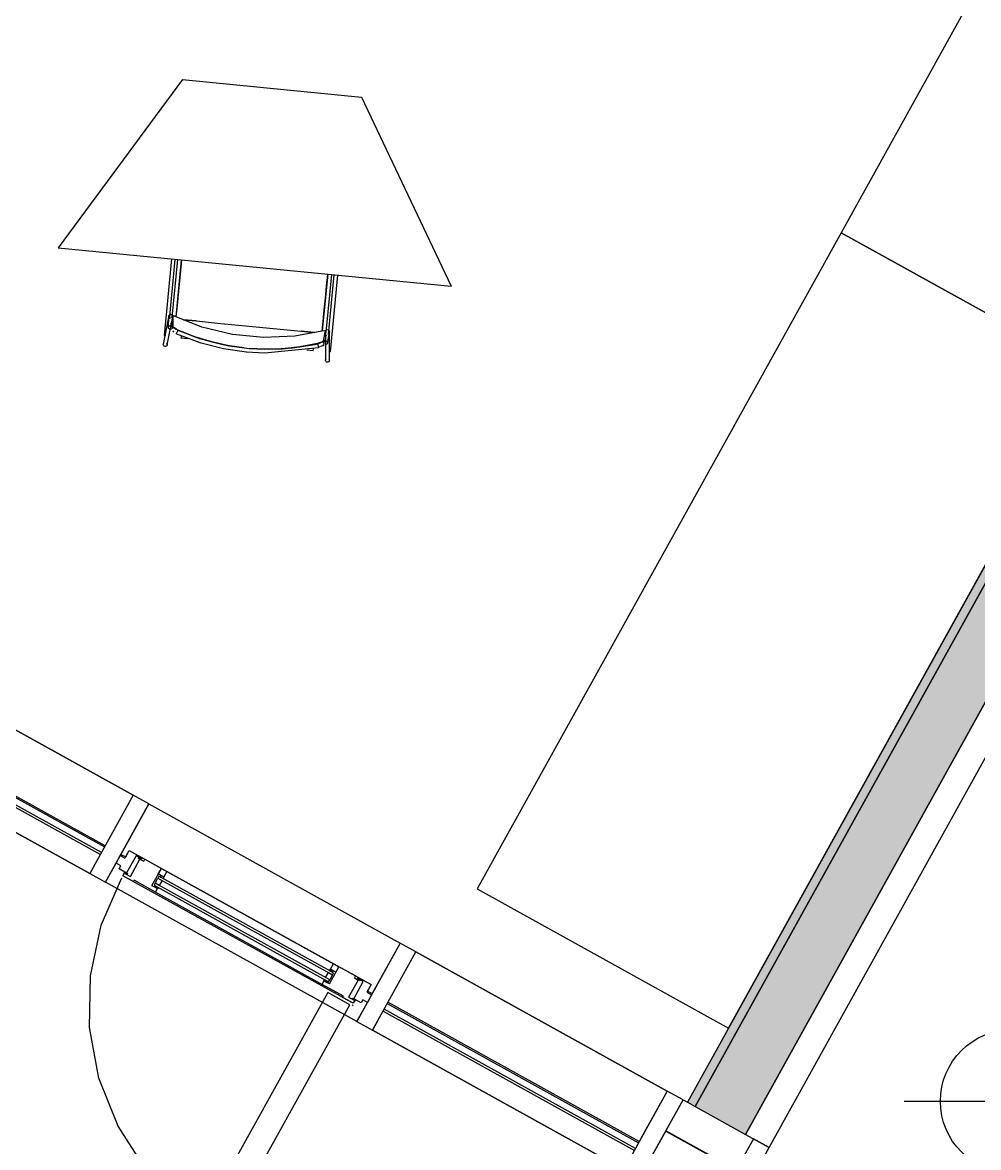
# Model space of a CAD drawing. Header units: metres. Extents: x 2.5 to 42.6, y 0.9 to 31.9.
# Drawn here: x 20.895 to 21.943, y 14.218 to 15.452 of the extents above; entities that cross this region are included whole.
import ezdxf

# ---------------------------------------------------------------- set-up
doc = ezdxf.new("R2010")
doc.units = ezdxf.units.M
for name, color, linetype in [('ARREDI', 9, 'Continuous'), ('PARETI_STRUTTURE', 7, 'Continuous'), ('PILASTRI_SETTI', 8, 'Continuous'), ('PORTE_SCALE', 2, 'Continuous')]:
    doc.layers.add(name, color=color, linetype=linetype)

msp = doc.modelspace()

# ---------------------------------------------------------------- linework, layer by layer
at = {"layer": 'ARREDI'}
for points in [[(22.068, 15.0685), (21.7925, 15.2212), (21.3936, 14.5015), (21.6691, 14.3488), (22.068, 15.0685), (22.7378, 16.2769), (22.4623, 16.4296), (21.7925, 15.2212)], [(21.6775, 14.1934), (21.6004, 14.2362), (21.6002, 14.2358), (21.6773, 14.1931)]]:
    msp.add_lwpolyline(points, close=True, dxfattribs=at)
for points in [[(21.0707, 15.3891), (20.9341, 15.2046), (21.3652, 15.1626)], [(21.0707, 15.3891), (21.2667, 15.37)], [(21.2667, 15.37), (21.3652, 15.1626)], [(21.0695, 15.1914), (21.0691, 15.1874), (21.0676, 15.1722), (21.0661, 15.157), (21.0647, 15.1418), (21.0634, 15.1291)], [(21.2237, 15.1135), (21.2247, 15.1238), (21.226, 15.1367), (21.2272, 15.1496), (21.2285, 15.1625), (21.2297, 15.1753)], [(21.0573, 15.1274), (21.0566, 15.1276), (21.056, 15.128), (21.0556, 15.1287), (21.0555, 15.1294), (21.0555, 15.1299), (21.0556, 15.1301), (21.0559, 15.1308), (21.0565, 15.1313)], [(21.0565, 15.1313), (21.0572, 15.1316), (21.0579, 15.1316), (21.0586, 15.1314), (21.0592, 15.1309), (21.0596, 15.1303)], [(21.0588, 15.1277), (21.0601, 15.1304)], [(21.0601, 15.1304), (21.0588, 15.1277)], [(21.2184, 15.0996), (21.2208, 15.1002), (21.2229, 15.101), (21.2244, 15.1018), (21.225, 15.1025), (21.2261, 15.1083), (21.2272, 15.1141), (21.1936, 15.1077), (21.1593, 15.1062), (21.1252, 15.1095), (21.0919, 15.1176), (21.0601, 15.1304), (21.0601, 15.1245), (21.06, 15.1185)], [(21.0571, 15.1152), (21.0564, 15.1154), (21.0558, 15.1158), (21.0554, 15.1165), (21.0554, 15.1165), (21.0552, 15.1172), (21.0552, 15.1173), (21.0553, 15.1179), (21.0557, 15.1185), (21.0562, 15.119)], [(21.0562, 15.119), (21.0569, 15.1193), (21.0577, 15.1194), (21.0584, 15.1191), (21.059, 15.1187), (21.0594, 15.1181), (21.0594, 15.1181), (21.0596, 15.1174), (21.0596, 15.1172), (21.0595, 15.1167), (21.0591, 15.116)], [(21.0581, 15.1191), (21.0582, 15.1191)], [(21.0583, 15.1151), (21.0583, 15.121), (21.0583, 15.1225)], [(21.0603, 15.1189), (21.0596, 15.119)], [(21.06, 15.1186), (21.0605, 15.1178), (21.0618, 15.1167), (21.0637, 15.1155), (21.0659, 15.1144)], [(21.0659, 15.1144), (21.0636, 15.1156), (21.0617, 15.1168), (21.0604, 15.1178), (21.06, 15.1186)], [(21.0856, 15.1244), (21.0717, 15.1258)], [(21.0717, 15.1257), (21.0859, 15.1244), (21.1088, 15.1221), (21.1318, 15.1199), (21.1548, 15.1177), (21.1778, 15.1154), (21.2007, 15.1132), (21.215, 15.1118)], [(21.0503, 15.1085), (21.0503, 15.1085), (21.0503, 15.1085), (21.0506, 15.1085), (21.0511, 15.1084)], [(21.0511, 15.1084), (21.0518, 15.1083)], [(21.0611, 15.1126), (21.06, 15.1133)], [(21.06, 15.1133), (21.0611, 15.1126)], [(21.0639, 15.1105), (21.0638, 15.1103), (21.0638, 15.1102), (21.0638, 15.1103), (21.0639, 15.1106), (21.0641, 15.111), (21.0644, 15.1116), (21.0647, 15.1123), (21.065, 15.113)], [(21.065, 15.113), (21.0653, 15.1135), (21.0655, 15.114), (21.0656, 15.1142)], [(21.1214, 15.0973), (21.1026, 15.1015), (21.084, 15.1072), (21.0659, 15.1144)], [(21.066, 15.1144), (21.0841, 15.1072), (21.1027, 15.1014), (21.1214, 15.0973)], [(21.0691, 15.1082), (21.0691, 15.1075), (21.069, 15.1068), (21.069, 15.1063), (21.0689, 15.1061)], [(21.215, 15.1118), (21.2011, 15.1132)], [(21.2274, 15.1062), (21.2272, 15.1046), (21.2264, 15.1003)], [(21.2272, 15.1141), (21.2278, 15.1119)], [(21.2274, 15.1133), (21.2277, 15.1139), (21.2282, 15.1145), (21.2288, 15.1148), (21.2296, 15.1149), (21.2303, 15.1147), (21.231, 15.1143)], [(21.2279, 15.1087), (21.2277, 15.1078)], [(21.231, 15.1143), (21.2314, 15.1137), (21.2316, 15.113), (21.2316, 15.1128), (21.2316, 15.1123), (21.2313, 15.1116), (21.2308, 15.111), (21.2301, 15.1107)], [(21.0528, 15.0968), (21.0521, 15.0965), (21.0513, 15.0965), (21.0506, 15.0967), (21.05, 15.0971), (21.0496, 15.0978), (21.0495, 15.0985), (21.0495, 15.099), (21.0495, 15.099), (21.0496, 15.0992), (21.0499, 15.0999), (21.0505, 15.1004)], [(21.0532, 15.1), (21.0536, 15.0994), (21.0538, 15.0986), (21.0538, 15.0982), (21.0538, 15.0981), (21.0537, 15.0979), (21.0533, 15.0973), (21.0528, 15.0968)], [(21.122, 15.0972), (21.1382, 15.0949)], [(21.1382, 15.0949), (21.122, 15.0972)], [(21.2184, 15.0996), (21.1993, 15.096), (21.1799, 15.0939), (21.1604, 15.0934), (21.1438, 15.0944)], [(21.1438, 15.0944), (21.1604, 15.0935), (21.1799, 15.0939), (21.1992, 15.096), (21.2183, 15.0995)], [(21.2139, 15.092), (21.2139, 15.0922), (21.2139, 15.0927), (21.214, 15.0934), (21.2141, 15.0941)], [(21.2139, 15.092), (21.2139, 15.0919)], [(21.2251, 15.1025), (21.2245, 15.1019), (21.223, 15.1011), (21.2209, 15.1003), (21.2184, 15.0996)], [(21.2187, 15.0993), (21.2188, 15.099), (21.2189, 15.0986), (21.219, 15.098)], [(21.219, 15.098), (21.2192, 15.0973), (21.2194, 15.0965), (21.2195, 15.0959), (21.2197, 15.0954), (21.2197, 15.0951)], [(21.2206, 15.0962), (21.2195, 15.0959)], [(21.2195, 15.0959), (21.2206, 15.0962)], [(21.2229, 15.0969), (21.2218, 15.0965)], [(21.2219, 15.0965), (21.2231, 15.097)], [(21.2255, 15.0981), (21.224, 15.0973)], [(21.2241, 15.0973), (21.2255, 15.0981)], [(21.2259, 15.0992), (21.2254, 15.0998), (21.2252, 15.1005), (21.2252, 15.1011), (21.2252, 15.1013), (21.2255, 15.1019), (21.2255, 15.1019), (21.2261, 15.1025), (21.2267, 15.1028), (21.2275, 15.1028), (21.2282, 15.1027), (21.2288, 15.1022)], [(21.2288, 15.1022), (21.2293, 15.1016), (21.2295, 15.1009), (21.2295, 15.1004), (21.2294, 15.1002), (21.2292, 15.0996), (21.2292, 15.0995), (21.2286, 15.099), (21.228, 15.0987), (21.2272, 15.0986), (21.2265, 15.0988)], [(21.2279, 15.0797), (21.2275, 15.0803), (21.2272, 15.081), (21.2272, 15.0813), (21.2273, 15.0818), (21.2276, 15.0825), (21.2281, 15.083)], [(21.2309, 15.0828), (21.2313, 15.0822), (21.2316, 15.0815), (21.2316, 15.0813), (21.2315, 15.0808), (21.2312, 15.0801), (21.2307, 15.0796), (21.23, 15.0792), (21.2293, 15.0791), (21.2285, 15.0793), (21.2279, 15.0797)], [(21.2311, 15.0909), (21.2318, 15.0908)], [(21.2318, 15.0908), (21.2323, 15.0908), (21.2326, 15.0907)], [(21.2327, 15.0907), (21.2326, 15.0907)], [(20.9977, 14.5297), (21.0024, 14.538)], [(21.0024, 14.538), (21.0075, 14.5351)], [(21.0075, 14.5351), (21.0122, 14.5435)], [(21.0196, 14.5378), (21.0092, 14.519)], [(21.0122, 14.5435), (21.0264, 14.5356)], [(21.0258, 14.5344), (21.0196, 14.5378)], [(21.0029, 14.5268), (20.9977, 14.5297)], [(21.0011, 14.5235), (21.0029, 14.5268)], [(21.0134, 14.5152), (21.0239, 14.5341)], [(21.0225, 14.5349), (21.0231, 14.5359)], [(21.0249, 14.5336), (21.0225, 14.5349)], [(21.0231, 14.5359), (21.0254, 14.5346)], [(21.0239, 14.5341), (21.028, 14.5318)], [(21.0254, 14.5346), (21.0249, 14.5336)], [(21.0264, 14.5356), (21.0258, 14.5344)], [(21.028, 14.5318), (21.0292, 14.5341)], [(21.0292, 14.534), (21.0474, 14.524)], [(21.037, 14.5052), (21.0474, 14.524), (21.0533, 14.5207)], [(21.044, 14.5179), (21.0474, 14.524)], [(21.0092, 14.519), (21.0011, 14.5235)], [(21.0052, 14.5159), (21.0068, 14.5189)], [(21.0167, 14.5095), (21.0052, 14.5159)], [(21.0068, 14.5188), (21.0134, 14.5152)], [(21.0069, 14.5188), (21.0076, 14.5199)], [(21.0095, 14.5174), (21.0069, 14.5188)], [(21.0076, 14.5199), (21.0101, 14.5185)], [(21.0101, 14.5185), (21.0095, 14.5174)], [(21.0406, 14.5077), (21.0437, 14.5132)], [(21.0437, 14.5132), (21.0481, 14.5107)], [(21.05, 14.5146), (21.044, 14.5179)], [(21.0462, 14.5145), (21.0471, 14.5162)], [(21.0492, 14.5129), (21.0462, 14.5145)], [(21.0471, 14.5162), (21.0501, 14.5146)], [(21.0501, 14.5146), (21.0492, 14.5129)], [(21.0533, 14.5207), (21.05, 14.5146)], [(21.0175, 14.5109), (21.0167, 14.5095)], [(21.0409, 14.4979), (21.0175, 14.5109)], [(21.037, 14.5052), (21.043, 14.5018)], [(21.0395, 14.5038), (21.0402, 14.5052)], [(21.0409, 14.4979), (21.043, 14.5018), (21.0395, 14.5038)], [(21.0402, 14.5052), (21.0438, 14.5032)], [(21.0451, 14.5052), (21.0406, 14.5077)], [(21.0438, 14.5032), (21.043, 14.5018)], [(21.0481, 14.5107), (21.0451, 14.5052)], [(21.2317, 14.3972), (21.2421, 14.4161)], [(21.2317, 14.4117), (21.2327, 14.4134)], [(21.2327, 14.4134), (21.2357, 14.4117)], [(21.2328, 14.4133), (21.2361, 14.4193)], [(21.2387, 14.41), (21.2328, 14.4133)], [(21.2361, 14.4194), (21.2421, 14.416)], [(21.2603, 14.406), (21.2421, 14.416), (21.2388, 14.41)], [(21.2235, 14.3967), (21.2256, 14.4006)], [(21.2317, 14.3972), (21.2256, 14.4006), (21.2264, 14.402)], [(21.2292, 14.3986), (21.2256, 14.4006)], [(21.2264, 14.402), (21.23, 14.4)], [(21.2274, 14.4042), (21.2305, 14.4097)], [(21.2319, 14.4017), (21.2274, 14.4042)], [(21.2305, 14.4097), (21.2349, 14.4072)], [(21.2347, 14.41), (21.2317, 14.4117)], [(21.2349, 14.4072), (21.2319, 14.4017)], [(21.2357, 14.4117), (21.2347, 14.41)], [(21.2632, 14.4015), (21.2527, 14.3826)], [(21.2603, 14.406), (21.259, 14.4038)], [(21.259, 14.4038), (21.2632, 14.4015)], [(21.2622, 14.402), (21.2628, 14.4031)], [(21.2645, 14.4008), (21.2622, 14.402)], [(21.2624, 14.4033), (21.263, 14.4044)], [(21.2686, 14.3998), (21.2624, 14.4033)], [(21.2628, 14.4031), (21.2651, 14.4018)], [(21.263, 14.4044), (21.2773, 14.3965)], [(21.2651, 14.4018), (21.2645, 14.4008)], [(21.2469, 14.3838), (21.2235, 14.3967)], [(21.23, 14.4), (21.2292, 14.3986)], [(21.2582, 14.381), (21.2686, 14.3998)], [(21.2773, 14.3965), (21.2727, 14.3882)], [(21.2727, 14.3882), (21.2779, 14.3853)], [(21.2461, 14.3823), (21.2469, 14.3838)], [(21.2576, 14.376), (21.2461, 14.3823)], [(21.2527, 14.3826), (21.2593, 14.3789)], [(21.2566, 14.3804), (21.2572, 14.3816)], [(21.2591, 14.379), (21.2566, 14.3804)], [(21.2572, 14.3816), (21.2598, 14.3801)], [(21.2593, 14.3789), (21.2576, 14.376)], [(21.2663, 14.3766), (21.2582, 14.381)], [(21.2598, 14.3801), (21.2591, 14.379)], [(21.2681, 14.3798), (21.2663, 14.3766)], [(21.2732, 14.377), (21.2681, 14.3798)], [(21.2779, 14.3853), (21.2732, 14.377)]]:
    msp.add_lwpolyline(points, dxfattribs=at)
at = {"layer": 'PARETI_STRUTTURE'}
for points in [[(22.8015, 16.2416), (21.6877, 14.2322), (21.7135, 14.2178), (22.8579, 16.2824), (22.832, 16.2967)], [(22.7378, 16.2769), (21.624, 14.2675), (21.6326, 14.2627), (22.7464, 16.2721)], [(22.7464, 16.2721), (21.6326, 14.2627), (21.6877, 14.2322)], [(21.6877, 14.2322), (22.8015, 16.2416)], [(21.0584, 15.1925), (21.0503, 15.1085)], [(21.0567, 15.1297), (21.0627, 15.192)], [(21.0652, 15.1918), (21.059, 15.1281)], [(21.0635, 15.1291), (21.0695, 15.1914)], [(21.2297, 15.1758), (21.2237, 15.1135)], [(21.2279, 15.1123), (21.2341, 15.1754)], [(21.2365, 15.1751), (21.2301, 15.1096)], [(21.2327, 15.0907), (21.2408, 15.1747)], [(21.0555, 15.1299), (21.0495, 15.099)], [(21.0538, 15.0982), (21.0598, 15.1291)], [(21.0552, 15.1173), (21.0556, 15.1291)], [(21.0564, 15.1266), (21.0567, 15.1295)], [(21.0599, 15.1289), (21.0599, 15.1288), (21.0599, 15.1287), (21.0599, 15.1285), (21.0599, 15.1284), (21.0599, 15.1283), (21.0599, 15.1281), (21.0599, 15.128), (21.0599, 15.1279), (21.0599, 15.1277), (21.0599, 15.1276), (21.0599, 15.1275), (21.0599, 15.1274), (21.0599, 15.1272), (21.0599, 15.1271), (21.0599, 15.127), (21.0599, 15.1268), (21.0599, 15.1267), (21.0599, 15.1266), (21.0599, 15.1264), (21.0599, 15.1263), (21.0599, 15.1262), (21.0598, 15.126), (21.0598, 15.1259), (21.0598, 15.1258), (21.0598, 15.1256), (21.0598, 15.1255), (21.0598, 15.1254), (21.0598, 15.1253), (21.0598, 15.1251), (21.0598, 15.125), (21.0598, 15.1249), (21.0598, 15.1247), (21.0598, 15.1246), (21.0598, 15.1245), (21.0598, 15.1243), (21.0598, 15.1242), (21.0598, 15.1241), (21.0598, 15.1239), (21.0598, 15.1238), (21.0598, 15.1237), (21.0598, 15.1235), (21.0598, 15.1234), (21.0598, 15.1233), (21.0598, 15.1232), (21.0597, 15.123), (21.0597, 15.1229), (21.0597, 15.1228), (21.0597, 15.1226), (21.0597, 15.1225), (21.0597, 15.1224), (21.0597, 15.1222), (21.0597, 15.1221), (21.0597, 15.122), (21.0597, 15.1218), (21.0597, 15.1217), (21.0597, 15.1216), (21.0597, 15.1215), (21.0597, 15.1213), (21.0597, 15.1212), (21.0597, 15.1211), (21.0597, 15.1209), (21.0597, 15.1208), (21.0597, 15.1207), (21.0597, 15.1205), (21.0597, 15.1204), (21.0597, 15.1203), (21.0597, 15.1201), (21.0596, 15.12), (21.0596, 15.1199), (21.0596, 15.1197), (21.0596, 15.1196), (21.0596, 15.1195), (21.0596, 15.1194), (21.0596, 15.1192), (21.0596, 15.1191), (21.0596, 15.119), (21.0596, 15.1188), (21.0596, 15.1187), (21.0596, 15.1186), (21.0596, 15.1184), (21.0596, 15.1183), (21.0596, 15.1182), (21.0596, 15.118), (21.0596, 15.1179), (21.0596, 15.1178), (21.0596, 15.1176), (21.0596, 15.1175), (21.0596, 15.1174), (21.0596, 15.1173), (21.0596, 15.1172)], [(21.0583, 15.121), (21.0581, 15.1191)], [(21.1406, 15.0903), (21.1155, 15.094), (21.091, 15.1002), (21.0672, 15.1088), (21.0638, 15.1102)], [(21.0656, 15.1142), (21.0891, 15.1053), (21.1133, 15.0989), (21.1381, 15.0949), (21.141, 15.0946)], [(21.0689, 15.106), (21.0765, 15.1053)], [(21.2252, 15.1011), (21.2271, 15.1127)], [(21.227, 15.1027), (21.2272, 15.1046)], [(21.2273, 15.1128), (21.2272, 15.0813)], [(21.2316, 15.0813), (21.2316, 15.1128)], [(21.2197, 15.0951), (21.1607, 15.0892), (21.1405, 15.0903)], [(21.141, 15.0946), (21.166, 15.0935), (21.1911, 15.0948), (21.2158, 15.0987), (21.2187, 15.0993)], [(21.2068, 15.0926), (21.2139, 15.0919)], [(20.5556, 14.7473), (20.9689, 14.5182)], [(20.9689, 14.5182), (20.5556, 14.7473)], [(21.0338, 14.5948), (21.0031, 14.5393), (21.0083, 14.5365)], [(21.0338, 14.5948), (21.3093, 14.4421)], [(20.9977, 14.5297), (21.0031, 14.5393)], [(21.0083, 14.5365), (21.0122, 14.5435)], [(21.0122, 14.5435), (21.2773, 14.3965)], [(20.9861, 14.5087), (20.9977, 14.5297)], [(21.0029, 14.5268), (20.9977, 14.5297)], [(21.0011, 14.5235), (21.0029, 14.5268)], [(21.1168, 14.1206), (21.0702, 14.1528), (21.0307, 14.1935), (20.9999, 14.2411), (20.979, 14.2938), (20.9688, 14.3496), (20.9696, 14.4063), (20.9815, 14.4618), (21.004, 14.5138)], [(21.0075, 14.52), (21.0011, 14.5235)], [(21.0052, 14.5159), (21.0075, 14.52)], [(21.2576, 14.376), (21.0052, 14.5159)], [(21.2361, 14.4093), (21.0448, 14.5153), (21.0437, 14.5132)], [(21.0448, 14.5153), (21.0437, 14.5132), (21.2349, 14.4072)], [(21.0437, 14.5132), (21.2349, 14.4072), (21.2361, 14.4093)], [(21.2349, 14.4072), (21.2361, 14.4093), (21.0448, 14.5153)], [(21.0534, 14.5206), (21.236, 14.4194)], [(21.2616, 14.356), (20.9861, 14.5087)], [(21.0365, 14.5004), (21.2278, 14.3943)], [(21.0406, 14.5077), (21.0395, 14.5056), (21.2307, 14.3996)], [(21.2319, 14.4017), (21.0406, 14.5077), (21.0395, 14.5056)], [(21.0395, 14.5056), (21.2307, 14.3996), (21.2319, 14.4017)], [(21.2307, 14.3996), (21.2319, 14.4017), (21.0406, 14.5077)], [(21.3093, 14.4421), (21.2786, 14.3866)], [(21.3265, 14.4325), (21.602, 14.2798)], [(21.2773, 14.3965), (21.2734, 14.3895)], [(21.2734, 14.3895), (21.2786, 14.3866)], [(21.23, 14.3878), (21.0901, 14.1354)], [(21.2541, 14.3745), (21.23, 14.3878)], [(21.2599, 14.3801), (21.2576, 14.376)], [(21.2663, 14.3766), (21.2599, 14.3801)], [(21.2616, 14.356), (21.2732, 14.377), (21.2681, 14.3798)], [(21.2681, 14.3798), (21.2663, 14.3766)], [(21.2786, 14.3866), (21.2732, 14.377)], [(21.1142, 14.122), (21.2541, 14.3745)], [(21.2577, 14.3732), (21.2564, 14.374)], [(21.2851, 14.3577), (21.2788, 14.3464), (21.5543, 14.1937)], [(21.602, 14.2798), (21.5735, 14.2284)], [(21.6004, 14.2362), (21.6193, 14.2703), (21.6241, 14.2676)], [(21.8618, 14.2686), (22.5312, 14.2686)], [(21.6487, 14.1414), (21.5715, 14.1842), (21.6002, 14.2358)], [(21.6963, 14.2274), (21.6775, 14.1934)]]:
    msp.add_lwpolyline(points, dxfattribs=at)
for points in [[(21.0166, 14.6043), (20.6033, 14.8334)], [(20.5726, 14.7779), (20.5719, 14.7765), (20.9851, 14.5475), (20.9859, 14.5489)], [(20.5684, 14.7703), (20.5673, 14.7683), (20.9805, 14.5392), (20.9817, 14.5413)], [(21.0338, 14.5948), (21.0166, 14.6043), (20.9689, 14.5182), (20.9861, 14.5087)], [(21.3265, 14.4325), (21.3093, 14.4421), (21.2616, 14.356), (21.2788, 14.3464)], [(21.602, 14.2798), (21.3265, 14.4325)], [(21.2958, 14.3771), (21.295, 14.3757), (21.5705, 14.223), (21.5713, 14.2244)], [(21.2916, 14.3695), (21.2905, 14.3674), (21.566, 14.2147), (21.5671, 14.2168)], [(21.2788, 14.3464), (21.5543, 14.1937)], [(21.6193, 14.2703), (21.602, 14.2798), (21.5543, 14.1937), (21.5715, 14.1842)], [(21.7136, 14.218), (21.6964, 14.2275), (21.6487, 14.1414), (21.6659, 14.1319)]]:
    msp.add_lwpolyline(points, close=True, dxfattribs=at)
msp.add_circle((21.98, 14.2686), 0.0787, dxfattribs=at)
at = {"layer": 'PILASTRI_SETTI'}
for points in [[(21.6326, 14.2627), (22.7464, 16.2721), (21.624, 14.2675), (22.7378, 16.2769)], [(21.6877, 14.2322), (22.8015, 16.2416), (21.6326, 14.2627), (22.7464, 16.2721)]]:
    msp.add_solid(points, dxfattribs=at)
at = {"layer": 'PORTE_SCALE'}
msp.add_arc((25.3607, 14.4342), 4.1846, 170.6796, 170.8406, dxfattribs=at)

doc.saveas('drawing.dxf')
